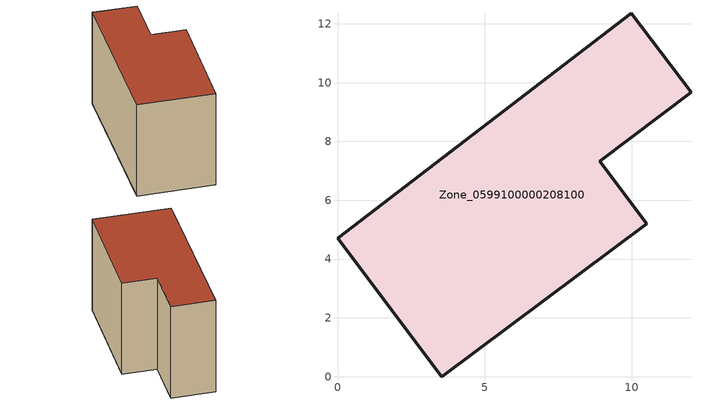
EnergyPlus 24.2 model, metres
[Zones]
Zone_0599100000208100
 floor ground (C_G): 0,4.71 9.99,12.36 12.02,9.67 8.91,7.32 10.51,5.2 3.55,0 z0
 wall outside (C_F): 3.55,0 10.51,5.2 8.91,7.32 12.02,9.67 9.99,12.36 0,4.71 3.55,0 z0:7.96
 roof outside (C_R): 9.99,12.36 0,4.71 3.55,0 10.51,5.2 8.91,7.32 12.02,9.67 z7.96
[BUILDING]
Pand.0599100000208100: North Axis=0; Terrain=City; Loads Convergence Tolerance Value=0.04; Temperature Convergence Tolerance Value=0.4; Solar Distribution=FullExterior; Maximum Number of Warmup Days=25; Minimum Number of Warmup Days=1
[Site:Location]
Rotterdam.The.Hague.AP_ZH_NLD Design_Conditions: Latitude=51.96; Longitude=4.45; Time Zone=1; Elevation=-4.5
[SITE:GROUNDTEMPERATURE:BUILDINGSURFACE]
18, 18, 18, 18, 18, 18, 18, 18, 18, 18, 18, 18
[MATERIAL] Thermal Absorptance=0.9; Solar Absorptance=0.7; Visible Absorptance=0.7
Name | Roughness | Thickness | Conductivity | Density | Specific Heat
G.TI.1975-1991 | MediumSmooth | 0.15 | 0.288461 | 540 | 1210
F.TI.1975-1991 | Rough | 0.3 | 0.230769 | 1920 | 840
R.TI.1975-1991 | MediumRough | 0.2 | 0.153846 | 1500 | 1000
[CONSTRUCTION]
C_G: G.TI.1975-1991
C_F: F.TI.1975-1991
C_R: R.TI.1975-1991
[ZONE]
Zone_0599100000208100: Type=1; Multiplier=1; Ceiling Height=Autocalculate; Volume=Autocalculate; Floor Area=autocalculate; Part of Total Floor Area=Yes
[ZONEINFILTRATION:DESIGNFLOWRATE]
Infil_Zone_0599100000208100: Zone or ZoneList or Space or SpaceList=Zone_0599100000208100; Schedule=AlwaysOn; Design Flow Rate Calculation Method=Flow/Area; Flow Rate per Floor Area=0.003; Constant Term Coefficient=1; Temperature Term Coefficient=0; Velocity Term Coefficient=0; Velocity Squared Term Coefficient=0
[HVACTEMPLATE:ZONE:IDEALLOADSAIRSYSTEM]
Zone_0599100000208100: Maximum Heating Supply Air Temperature=50; Minimum Cooling Supply Air Temperature=13; Maximum Heating Supply Air Humidity Ratio=0.0156; Minimum Cooling Supply Air Humidity Ratio=0.0077; Heating Limit=NoLimit; Cooling Limit=NoLimit; Dehumidification Control Type=ConstantSensibleHeatRatio; Cooling Sensible Heat Ratio=0.7; Dehumidification Setpoint=60; Humidification Control Type=None; Humidification Setpoint=30; Outdoor Air Method=None; Outdoor Air Flow Rate per Person=0.00944; Outdoor Air Flow Rate per Zone Floor Area=0; Outdoor Air Flow Rate per Zone=0; Demand Controlled Ventilation Type=None; Outdoor Air Economizer Type=NoEconomizer; Heat Recovery Type=None; Sensible Heat Recovery Effectiveness=0.7; Latent Heat Recovery Effectiveness=0.65
[ZONECONTROL:THERMOSTAT]
ThermostatControl_Zone_0599100000208100: Zone or ZoneList=Zone_0599100000208100; Control Type Schedule=DualSetpointControlType; Control 1=Thermostat_Zone_0599100000208100; Temperature Difference Between Cutout And Setpoint=0
[THERMOSTATSETPOINT:DUALSETPOINT]
Thermostat_Zone_0599100000208100: Heating Setpoint Temperature Schedule=HeatingSetpoint_Zone_0599100000208100; Cooling Setpoint Temperature Schedule=CoolingSetpoint_Zone_0599100000208100
[SCHEDULE:COMPACT]
HeatingSetpoint_Zone_0599100000208100: Through: 12/31, For: AllDays, Until: 24:00, 21
CoolingSetpoint_Zone_0599100000208100: Through: 12/31, For: AllDays, Until: 24:00, 24
DualSetpointControlType: Through: 12/31, For: AllDays, Until: 24:00, 4
AlwaysOn: Through: 12/31, For: AllDays, Until: 24:00, 1
